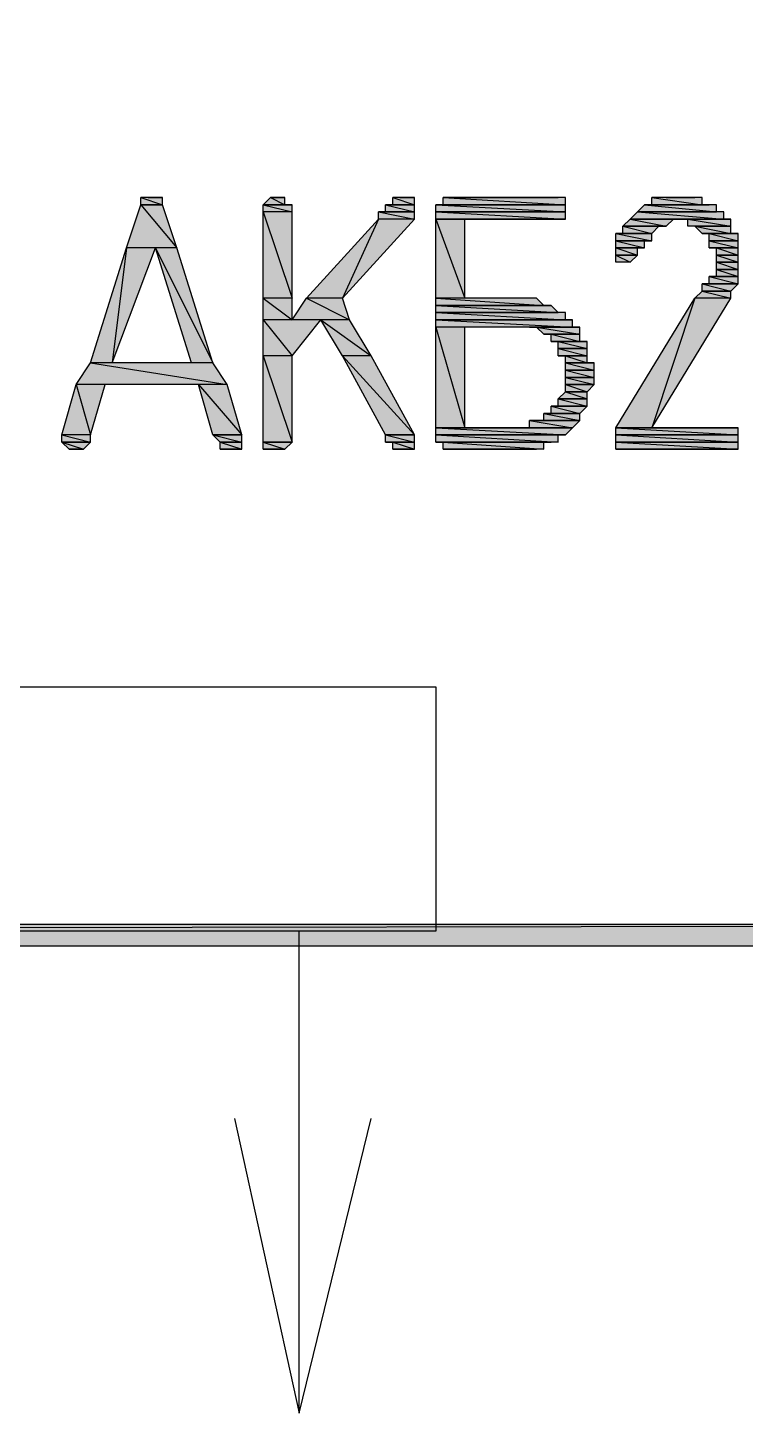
# Model space of a CAD drawing. Header units: millimetres. Extents: x 0 to 420, y 0 to 297.
# Drawn here: x 322.51 to 326.73, y 128.74 to 136.89 of the extents above; entities that cross this region are included whole.
import ezdxf

# ---------------------------------------------------------------- set-up
doc = ezdxf.new("R2010")
doc.units = ezdxf.units.MM
doc.layers.get('0').update_dxf_attribs({"linetype": 'CONTINUOUS'})

msp = doc.modelspace()

# ---------------------------------------------------------------- hatches: boundary and pattern name
at = {"true_color": 0x000007}
h = msp.add_hatch(color=0, dxfattribs=at)
h.paths.add_polyline_path([(261.874, 155.024667), (262.001, 154.897667), (335.110667, 155.024667)], flags=0)
h.paths.add_polyline_path([(262.001, 154.897667), (335.110667, 155.024667), (334.983667, 154.897667)], flags=0)
h.paths.add_polyline_path([(335.110667, 155.024667), (334.983667, 154.897667), (335.110667, 131.487333)], flags=0)
h.paths.add_polyline_path([(334.983667, 154.897667), (335.110667, 131.487333), (334.983667, 131.614333)], flags=0)
h.paths.add_polyline_path([(335.110667, 131.487333), (334.983667, 131.614333), (261.874, 131.487333)], flags=0)
h.paths.add_polyline_path([(334.983667, 131.614333), (261.874, 131.487333), (262.001, 131.614333)], flags=0)
h.paths.add_polyline_path([(261.874, 131.487333), (262.001, 131.614333), (261.874, 155.024667)], flags=0)
h.paths.add_polyline_path([(262.001, 131.614333), (261.874, 155.024667), (262.001, 154.897667)], flags=0)
h = msp.add_hatch(color=0, dxfattribs=at)
h.paths.add_polyline_path([(323.299667, 135.847667), (323.172667, 135.847667), (323.384333, 135.593667)], flags=0)
h.paths.add_polyline_path([(323.172667, 135.847667), (323.384333, 135.593667), (323.088, 135.593667)], flags=0)
h = msp.add_hatch(color=0, dxfattribs=at)
h.paths.add_polyline_path([(323.299667, 135.89), (323.172667, 135.89), (323.299667, 135.847667)], flags=0)
h.paths.add_polyline_path([(323.172667, 135.89), (323.299667, 135.847667), (323.172667, 135.847667)], flags=0)
h.paths.add_polyline_path([(323.299667, 135.847667), (323.172667, 135.847667)], flags=0)
h.paths.add_polyline_path([(323.172667, 135.847667), (323.299667, 135.847667)], flags=0)
h = msp.add_hatch(color=0, dxfattribs=at)
h.paths.add_polyline_path([(323.299667, 135.89), (323.215, 135.89)], flags=0)
h.paths.add_polyline_path([(323.299667, 135.89), (323.215, 135.89), (323.257333, 135.89)], flags=0)
h = msp.add_hatch(color=0, dxfattribs=at)
h.paths.add_polyline_path([(324.019333, 135.89), (323.934667, 135.89), (324.019333, 135.847667)], flags=0)
h.paths.add_polyline_path([(323.934667, 135.89), (324.019333, 135.847667), (323.892333, 135.847667)], flags=0)
h = msp.add_hatch(color=0, dxfattribs=at)
h.paths.add_polyline_path([(324.061667, 135.847667), (323.892333, 135.847667)], flags=0)
h.paths.add_polyline_path([(324.061667, 135.847667), (323.892333, 135.847667), (324.019333, 135.847667)], flags=0)
h = msp.add_hatch(color=0, dxfattribs=at)
h.paths.add_polyline_path([(324.061667, 135.847667), (323.892333, 135.847667), (324.061667, 135.805333)], flags=0)
h.paths.add_polyline_path([(323.892333, 135.847667), (324.061667, 135.805333), (323.892333, 135.805333)], flags=0)
h = msp.add_hatch(color=0, dxfattribs=at)
h.paths.add_polyline_path([(324.019333, 135.89), (323.934667, 135.89)], flags=0)
h.paths.add_polyline_path([(324.019333, 135.89), (323.934667, 135.89), (323.977, 135.89)], flags=0)
h = msp.add_hatch(color=0, dxfattribs=at)
h.paths.add_polyline_path([(324.781333, 135.847667), (324.654333, 135.847667)], flags=0)
h.paths.add_polyline_path([(324.654333, 135.847667), (324.781333, 135.847667), (324.612, 135.847667)], flags=0)
h = msp.add_hatch(color=0, dxfattribs=at)
h.paths.add_polyline_path([(324.781333, 135.847667), (324.612, 135.847667), (324.781333, 135.805333)], flags=0)
h.paths.add_polyline_path([(324.612, 135.847667), (324.781333, 135.805333), (324.612, 135.805333)], flags=0)
h = msp.add_hatch(color=0, dxfattribs=at)
h.paths.add_polyline_path([(324.781333, 135.89), (324.654333, 135.89), (324.781333, 135.847667)], flags=0)
h.paths.add_polyline_path([(324.654333, 135.89), (324.781333, 135.847667), (324.654333, 135.847667)], flags=0)
h = msp.add_hatch(color=0, dxfattribs=at)
h.paths.add_polyline_path([(324.781333, 135.89), (324.696667, 135.89)], flags=0)
h.paths.add_polyline_path([(324.781333, 135.89), (324.696667, 135.89), (324.739, 135.89)], flags=0)
h = msp.add_hatch(color=0, dxfattribs=at)
h.paths.add_polyline_path([(325.670333, 135.89), (324.950667, 135.89), (325.670333, 135.847667)], flags=0)
h.paths.add_polyline_path([(324.950667, 135.89), (325.670333, 135.847667), (324.950667, 135.847667)], flags=0)
h.paths.add_polyline_path([(325.670333, 135.847667), (324.950667, 135.847667), (324.908333, 135.847667)], flags=0)
h = msp.add_hatch(color=0, dxfattribs=at)
h.paths.add_polyline_path([(325.670333, 135.847667), (324.908333, 135.847667), (325.670333, 135.805333)], flags=0)
h.paths.add_polyline_path([(324.908333, 135.847667), (325.670333, 135.805333), (324.908333, 135.805333)], flags=0)
h.paths.add_polyline_path([(325.670333, 135.805333), (324.908333, 135.805333)], flags=0)
h.paths.add_polyline_path([(324.908333, 135.805333), (325.670333, 135.805333)], flags=0)
h = msp.add_hatch(color=0, dxfattribs=at)
h.paths.add_polyline_path([(325.628, 135.89), (324.993, 135.89)], flags=0)
h.paths.add_polyline_path([(324.993, 135.89), (325.628, 135.89), (324.950667, 135.89)], flags=0)
for points in [[(324.950667, 135.847667), (325.670333, 135.847667)], [(326.517, 135.382), (326.686333, 135.382)], [(326.559333, 135.424333), (326.686333, 135.424333)], [(325.543333, 135.085667), (325.755, 135.085667)], [(325.628, 134.958667), (325.797333, 134.958667)], [(325.585667, 134.62), (325.755, 134.62)], [(325.628, 134.662333), (325.797333, 134.662333)], [(325.543333, 134.577667), (325.755, 134.577667)]]:
    msp.add_hatch(color=0, dxfattribs=at).paths.add_polyline_path(points, flags=0)
h = msp.add_hatch(color=0, dxfattribs=at)
h.paths.add_polyline_path([(326.559333, 135.847667), (326.136, 135.847667), (326.559333, 135.805333)], flags=0)
h.paths.add_polyline_path([(326.136, 135.847667), (326.559333, 135.805333), (326.093667, 135.805333)], flags=0)
h.paths.add_polyline_path([(326.559333, 135.805333), (326.093667, 135.805333)], flags=0)
h.paths.add_polyline_path([(326.093667, 135.805333), (326.559333, 135.805333)], flags=0)
h = msp.add_hatch(color=0, dxfattribs=at)
h.paths.add_polyline_path([(326.517, 135.847667), (326.178333, 135.847667)], flags=0)
h.paths.add_polyline_path([(326.178333, 135.847667), (326.517, 135.847667), (326.136, 135.847667)], flags=0)
h = msp.add_hatch(color=0, dxfattribs=at)
h.paths.add_polyline_path([(326.474667, 135.89), (326.178333, 135.89), (326.474667, 135.847667)], flags=0)
h.paths.add_polyline_path([(326.178333, 135.89), (326.474667, 135.847667), (326.178333, 135.847667)], flags=0)
h = msp.add_hatch(color=0, dxfattribs=at)
h.paths.add_polyline_path([(326.432333, 135.89), (326.263, 135.89)], flags=0)
h.paths.add_polyline_path([(326.432333, 135.89), (326.263, 135.89), (326.39, 135.89)], flags=0)
h = msp.add_hatch(color=0, dxfattribs=at)
h.paths.add_polyline_path([(324.061667, 135.805333), (323.892333, 135.805333), (324.061667, 135.297333)], flags=0)
h.paths.add_polyline_path([(323.892333, 135.805333), (324.061667, 135.297333), (323.892333, 135.297333)], flags=0)
h = msp.add_hatch(color=0, dxfattribs=at)
h.paths.add_polyline_path([(324.781333, 135.763), (324.569667, 135.763), (324.358, 135.297333)], flags=0)
h.paths.add_polyline_path([(324.569667, 135.763), (324.358, 135.297333), (324.146333, 135.297333)], flags=0)
h = msp.add_hatch(color=0, dxfattribs=at)
h.paths.add_polyline_path([(324.781333, 135.805333), (324.612, 135.805333)], flags=0)
h.paths.add_polyline_path([(324.612, 135.805333), (324.781333, 135.805333), (324.569667, 135.805333)], flags=0)
h = msp.add_hatch(color=0, dxfattribs=at)
h.paths.add_polyline_path([(324.781333, 135.805333), (324.569667, 135.805333), (324.781333, 135.763)], flags=0)
h.paths.add_polyline_path([(324.569667, 135.805333), (324.781333, 135.763), (324.569667, 135.763)], flags=0)
h = msp.add_hatch(color=0, dxfattribs=at)
h.paths.add_polyline_path([(325.670333, 135.805333), (324.908333, 135.805333), (325.670333, 135.763)], flags=0)
h.paths.add_polyline_path([(324.908333, 135.805333), (325.670333, 135.763), (324.908333, 135.763)], flags=0)
h = msp.add_hatch(color=0, dxfattribs=at)
h.paths.add_polyline_path([(325.628, 135.763), (324.908333, 135.763)], flags=0)
h.paths.add_polyline_path([(325.628, 135.763), (324.908333, 135.763), (325.670333, 135.763)], flags=0)
h = msp.add_hatch(color=0, dxfattribs=at)
h.paths.add_polyline_path([(325.077667, 135.763), (324.908333, 135.763), (325.077667, 135.297333)], flags=0)
h.paths.add_polyline_path([(324.908333, 135.763), (325.077667, 135.297333), (324.908333, 135.297333)], flags=0)
h = msp.add_hatch(color=0, dxfattribs=at)
h.paths.add_polyline_path([(326.305333, 135.763), (326.051333, 135.763), (326.263, 135.720667)], flags=0)
h.paths.add_polyline_path([(326.051333, 135.763), (326.263, 135.720667), (326.009, 135.720667)], flags=0)
h = msp.add_hatch(color=0, dxfattribs=at)
h.paths.add_polyline_path([(326.601667, 135.805333), (326.093667, 135.805333), (326.601667, 135.763)], flags=0)
h.paths.add_polyline_path([(326.093667, 135.805333), (326.601667, 135.763), (326.051333, 135.763)], flags=0)
h = msp.add_hatch(color=0, dxfattribs=at)
h.paths.add_polyline_path([(326.644, 135.763), (326.051333, 135.763)], flags=0)
h.paths.add_polyline_path([(326.644, 135.763), (326.051333, 135.763), (326.601667, 135.763)], flags=0)
h = msp.add_hatch(color=0, dxfattribs=at)
h.paths.add_polyline_path([(326.644, 135.763), (326.39, 135.763), (326.644, 135.720667)], flags=0)
h.paths.add_polyline_path([(326.39, 135.763), (326.644, 135.720667), (326.39, 135.720667)], flags=0)
h = msp.add_hatch(color=0, dxfattribs=at)
h.paths.add_polyline_path([(326.178333, 135.678333), (326.009, 135.678333)], flags=0)
h.paths.add_polyline_path([(326.009, 135.678333), (326.178333, 135.678333), (325.966667, 135.678333)], flags=0)
h = msp.add_hatch(color=0, dxfattribs=at)
h.paths.add_polyline_path([(326.178333, 135.678333), (325.966667, 135.678333), (326.178333, 135.636)], flags=0)
h.paths.add_polyline_path([(325.966667, 135.678333), (326.178333, 135.636), (325.966667, 135.636)], flags=0)
h = msp.add_hatch(color=0, dxfattribs=at)
h.paths.add_polyline_path([(326.220667, 135.720667), (326.009, 135.720667)], flags=0)
h.paths.add_polyline_path([(326.220667, 135.720667), (326.009, 135.720667), (326.263, 135.720667)], flags=0)
h = msp.add_hatch(color=0, dxfattribs=at)
h.paths.add_polyline_path([(326.220667, 135.720667), (326.009, 135.720667), (326.178333, 135.678333)], flags=0)
h.paths.add_polyline_path([(326.009, 135.720667), (326.178333, 135.678333), (326.009, 135.678333)], flags=0)
h = msp.add_hatch(color=0, dxfattribs=at)
h.paths.add_polyline_path([(326.432333, 135.720667), (326.644, 135.720667)], flags=0)
h.paths.add_polyline_path([(326.644, 135.720667), (326.432333, 135.720667)], flags=0)
h = msp.add_hatch(color=0, dxfattribs=at)
h.paths.add_polyline_path([(326.644, 135.720667), (326.432333, 135.720667), (326.644, 135.678333)], flags=0)
h.paths.add_polyline_path([(326.432333, 135.720667), (326.644, 135.678333), (326.474667, 135.678333)], flags=0)
h = msp.add_hatch(color=0, dxfattribs=at)
h.paths.add_polyline_path([(326.644, 135.678333), (326.474667, 135.678333), (326.686333, 135.678333)], flags=0)
h.paths.add_polyline_path([(326.474667, 135.678333), (326.686333, 135.678333), (326.517, 135.678333)], flags=0)
h = msp.add_hatch(color=0, dxfattribs=at)
h.paths.add_polyline_path([(326.686333, 135.678333), (326.517, 135.678333), (326.686333, 135.636)], flags=0)
h.paths.add_polyline_path([(326.517, 135.678333), (326.686333, 135.636), (326.517, 135.636)], flags=0)
h = msp.add_hatch(color=0, dxfattribs=at)
h.paths.add_polyline_path([(326.136, 135.636), (325.966667, 135.636)], flags=0)
h.paths.add_polyline_path([(326.136, 135.636), (325.966667, 135.636), (326.178333, 135.636)], flags=0)
h = msp.add_hatch(color=0, dxfattribs=at)
h.paths.add_polyline_path([(326.136, 135.636), (325.966667, 135.636), (326.136, 135.593667)], flags=0)
h.paths.add_polyline_path([(325.966667, 135.636), (326.136, 135.593667), (325.966667, 135.593667)], flags=0)
h = msp.add_hatch(color=0, dxfattribs=at)
h.paths.add_polyline_path([(326.517, 135.636), (326.686333, 135.636)], flags=0)
h.paths.add_polyline_path([(326.686333, 135.636), (326.517, 135.636)], flags=0)
h = msp.add_hatch(color=0, dxfattribs=at)
h.paths.add_polyline_path([(326.686333, 135.636), (326.517, 135.636), (326.686333, 135.593667)], flags=0)
h.paths.add_polyline_path([(326.517, 135.636), (326.686333, 135.593667), (326.517, 135.593667)], flags=0)
h = msp.add_hatch(color=0, dxfattribs=at)
h.paths.add_polyline_path([(323.257333, 135.593667), (323.088, 135.593667), (323.003333, 134.916333)], flags=0)
h.paths.add_polyline_path([(323.088, 135.593667), (323.003333, 134.916333), (322.876333, 134.916333)], flags=0)
h = msp.add_hatch(color=0, dxfattribs=at)
h.paths.add_polyline_path([(323.384333, 135.593667), (323.257333, 135.593667), (323.596, 134.916333)], flags=0)
h.paths.add_polyline_path([(323.257333, 135.593667), (323.596, 134.916333), (323.469, 134.916333)], flags=0)
h = msp.add_hatch(color=0, dxfattribs=at)
h.paths.add_polyline_path([(326.093667, 135.593667), (325.966667, 135.593667)], flags=0)
h.paths.add_polyline_path([(326.093667, 135.593667), (325.966667, 135.593667), (326.136, 135.593667)], flags=0)
h = msp.add_hatch(color=0, dxfattribs=at)
h.paths.add_polyline_path([(326.093667, 135.593667), (325.966667, 135.593667), (326.093667, 135.551333)], flags=0)
h.paths.add_polyline_path([(325.966667, 135.593667), (326.093667, 135.551333), (325.966667, 135.551333)], flags=0)
h = msp.add_hatch(color=0, dxfattribs=at)
h.paths.add_polyline_path([(325.966667, 135.551333), (326.093667, 135.551333)], flags=0)
h.paths.add_polyline_path([(326.093667, 135.551333), (325.966667, 135.551333)], flags=0)
h = msp.add_hatch(color=0, dxfattribs=at)
h.paths.add_polyline_path([(326.093667, 135.551333), (325.966667, 135.551333), (326.051333, 135.509)], flags=0)
h.paths.add_polyline_path([(325.966667, 135.551333), (326.051333, 135.509), (325.966667, 135.509)], flags=0)
h = msp.add_hatch(color=0, dxfattribs=at)
h.paths.add_polyline_path([(326.686333, 135.593667), (326.517, 135.593667)], flags=0)
h.paths.add_polyline_path([(326.517, 135.593667), (326.686333, 135.593667), (326.559333, 135.593667)], flags=0)
h = msp.add_hatch(color=0, dxfattribs=at)
h.paths.add_polyline_path([(326.686333, 135.593667), (326.559333, 135.593667), (326.686333, 135.551333)], flags=0)
h.paths.add_polyline_path([(326.559333, 135.593667), (326.686333, 135.551333), (326.559333, 135.551333)], flags=0)
h = msp.add_hatch(color=0, dxfattribs=at)
h.paths.add_polyline_path([(326.559333, 135.551333), (326.686333, 135.551333)], flags=0)
h.paths.add_polyline_path([(326.686333, 135.551333), (326.559333, 135.551333)], flags=0)
h = msp.add_hatch(color=0, dxfattribs=at)
h.paths.add_polyline_path([(326.686333, 135.551333), (326.559333, 135.551333), (326.686333, 135.509)], flags=0)
h.paths.add_polyline_path([(326.559333, 135.551333), (326.686333, 135.509), (326.559333, 135.509)], flags=0)
h = msp.add_hatch(color=0, dxfattribs=at)
h.paths.add_polyline_path([(326.686333, 135.466667), (326.559333, 135.466667), (326.686333, 135.424333)], flags=0)
h.paths.add_polyline_path([(326.559333, 135.466667), (326.686333, 135.424333), (326.559333, 135.424333)], flags=0)
h.paths.add_polyline_path([(326.686333, 135.424333), (326.559333, 135.424333), (326.517, 135.424333)], flags=0)
h = msp.add_hatch(color=0, dxfattribs=at)
h.paths.add_polyline_path([(326.559333, 135.509), (326.686333, 135.509)], flags=0)
h.paths.add_polyline_path([(326.686333, 135.509), (326.559333, 135.509)], flags=0)
h = msp.add_hatch(color=0, dxfattribs=at)
h.paths.add_polyline_path([(326.686333, 135.509), (326.559333, 135.509), (326.686333, 135.466667)], flags=0)
h.paths.add_polyline_path([(326.559333, 135.509), (326.686333, 135.466667), (326.559333, 135.466667)], flags=0)
h.paths.add_polyline_path([(326.686333, 135.466667), (326.559333, 135.466667)], flags=0)
h.paths.add_polyline_path([(326.559333, 135.466667), (326.686333, 135.466667)], flags=0)
h = msp.add_hatch(color=0, dxfattribs=at)
h.paths.add_polyline_path([(326.686333, 135.424333), (326.517, 135.424333), (326.686333, 135.382)], flags=0)
h.paths.add_polyline_path([(326.517, 135.424333), (326.686333, 135.382), (326.517, 135.382)], flags=0)
h.paths.add_polyline_path([(326.686333, 135.382), (326.517, 135.382), (326.474667, 135.382)], flags=0)
h = msp.add_hatch(color=0, dxfattribs=at)
h.paths.add_polyline_path([(326.686333, 135.382), (326.474667, 135.382), (326.644, 135.339667)], flags=0)
h.paths.add_polyline_path([(326.474667, 135.382), (326.644, 135.339667), (326.474667, 135.339667)], flags=0)
h.paths.add_polyline_path([(326.644, 135.339667), (326.474667, 135.339667)], flags=0)
h.paths.add_polyline_path([(326.474667, 135.339667), (326.644, 135.339667)], flags=0)
h = msp.add_hatch(color=0, dxfattribs=at)
h.paths.add_polyline_path([(324.061667, 135.297333), (323.892333, 135.297333), (324.061667, 135.170333)], flags=0)
h.paths.add_polyline_path([(323.892333, 135.297333), (324.061667, 135.170333), (323.892333, 135.170333)], flags=0)
h = msp.add_hatch(color=0, dxfattribs=at)
h.paths.add_polyline_path([(324.358, 135.297333), (324.146333, 135.297333), (324.400333, 135.170333)], flags=0)
h.paths.add_polyline_path([(324.146333, 135.297333), (324.400333, 135.170333), (324.061667, 135.170333)], flags=0)
h = msp.add_hatch(color=0, dxfattribs=at)
h.paths.add_polyline_path([(325.501, 135.297333), (324.908333, 135.297333), (325.543333, 135.255)], flags=0)
h.paths.add_polyline_path([(324.908333, 135.297333), (325.543333, 135.255), (324.908333, 135.255)], flags=0)
h = msp.add_hatch(color=0, dxfattribs=at)
h.paths.add_polyline_path([(326.644, 135.297333), (326.432333, 135.297333), (326.178333, 134.535333)], flags=0)
h.paths.add_polyline_path([(326.432333, 135.297333), (326.178333, 134.535333), (325.966667, 134.535333)], flags=0)
h = msp.add_hatch(color=0, dxfattribs=at)
h.paths.add_polyline_path([(326.644, 135.339667), (326.474667, 135.339667), (326.644, 135.297333)], flags=0)
h.paths.add_polyline_path([(326.474667, 135.339667), (326.644, 135.297333), (326.432333, 135.297333)], flags=0)
h = msp.add_hatch(color=0, dxfattribs=at)
h.paths.add_polyline_path([(325.585667, 135.255), (324.908333, 135.255)], flags=0)
h.paths.add_polyline_path([(325.585667, 135.255), (324.908333, 135.255), (325.543333, 135.255)], flags=0)
h = msp.add_hatch(color=0, dxfattribs=at)
h.paths.add_polyline_path([(325.585667, 135.255), (324.908333, 135.255), (325.628, 135.212667)], flags=0)
h.paths.add_polyline_path([(324.908333, 135.255), (325.628, 135.212667), (324.908333, 135.212667)], flags=0)
h.paths.add_polyline_path([(325.628, 135.212667), (324.908333, 135.212667)], flags=0)
h.paths.add_polyline_path([(324.908333, 135.212667), (325.628, 135.212667)], flags=0)
h = msp.add_hatch(color=0, dxfattribs=at)
h.paths.add_polyline_path([(325.670333, 135.212667), (324.908333, 135.212667), (325.670333, 135.170333)], flags=0)
h.paths.add_polyline_path([(324.908333, 135.212667), (325.670333, 135.170333), (324.908333, 135.170333)], flags=0)
h = msp.add_hatch(color=0, dxfattribs=at)
h.paths.add_polyline_path([(324.231, 135.170333), (323.892333, 135.170333), (324.061667, 134.958667)], flags=0)
h.paths.add_polyline_path([(323.892333, 135.170333), (324.061667, 134.958667), (323.892333, 134.958667)], flags=0)
h = msp.add_hatch(color=0, dxfattribs=at)
h.paths.add_polyline_path([(324.400333, 135.170333), (324.231, 135.170333), (324.527333, 134.958667)], flags=0)
h.paths.add_polyline_path([(324.231, 135.170333), (324.527333, 134.958667), (324.358, 134.958667)], flags=0)
h = msp.add_hatch(color=0, dxfattribs=at)
h.paths.add_polyline_path([(325.712667, 135.170333), (324.908333, 135.170333)], flags=0)
h.paths.add_polyline_path([(325.712667, 135.170333), (324.908333, 135.170333), (325.670333, 135.170333)], flags=0)
h = msp.add_hatch(color=0, dxfattribs=at)
h.paths.add_polyline_path([(325.712667, 135.170333), (324.908333, 135.170333), (325.712667, 135.128)], flags=0)
h.paths.add_polyline_path([(324.908333, 135.170333), (325.712667, 135.128), (324.908333, 135.128)], flags=0)
h = msp.add_hatch(color=0, dxfattribs=at)
h.paths.add_polyline_path([(325.077667, 135.128), (324.908333, 135.128), (325.077667, 134.535333)], flags=0)
h.paths.add_polyline_path([(324.908333, 135.128), (325.077667, 134.535333), (324.908333, 134.535333)], flags=0)
h = msp.add_hatch(color=0, dxfattribs=at)
h.paths.add_polyline_path([(325.712667, 135.128), (325.458667, 135.128), (325.755, 135.128)], flags=0)
h.paths.add_polyline_path([(325.458667, 135.128), (325.755, 135.128), (325.501, 135.128)], flags=0)
h = msp.add_hatch(color=0, dxfattribs=at)
h.paths.add_polyline_path([(325.755, 135.128), (325.501, 135.128), (325.755, 135.085667)], flags=0)
h.paths.add_polyline_path([(325.501, 135.128), (325.755, 135.085667), (325.543333, 135.085667)], flags=0)
h.paths.add_polyline_path([(325.755, 135.085667), (325.543333, 135.085667), (325.585667, 135.085667)], flags=0)
h = msp.add_hatch(color=0, dxfattribs=at)
h.paths.add_polyline_path([(325.755, 135.085667), (325.585667, 135.085667), (325.755, 135.043333)], flags=0)
h.paths.add_polyline_path([(325.585667, 135.085667), (325.755, 135.043333), (325.585667, 135.043333)], flags=0)
h = msp.add_hatch(color=0, dxfattribs=at)
h.paths.add_polyline_path([(325.755, 135.043333), (325.585667, 135.043333), (325.797333, 135.043333)], flags=0)
h.paths.add_polyline_path([(325.585667, 135.043333), (325.797333, 135.043333), (325.628, 135.043333)], flags=0)
h = msp.add_hatch(color=0, dxfattribs=at)
h.paths.add_polyline_path([(325.797333, 135.043333), (325.628, 135.043333), (325.797333, 135.001)], flags=0)
h.paths.add_polyline_path([(325.628, 135.043333), (325.797333, 135.001), (325.628, 135.001)], flags=0)
h.paths.add_polyline_path([(325.797333, 135.001), (325.628, 135.001)], flags=0)
h.paths.add_polyline_path([(325.628, 135.001), (325.797333, 135.001)], flags=0)
h = msp.add_hatch(color=0, dxfattribs=at)
h.paths.add_polyline_path([(324.061667, 134.958667), (323.892333, 134.958667), (324.061667, 134.450667)], flags=0)
h.paths.add_polyline_path([(323.892333, 134.958667), (324.061667, 134.450667), (323.892333, 134.450667)], flags=0)
h = msp.add_hatch(color=0, dxfattribs=at)
h.paths.add_polyline_path([(324.527333, 134.958667), (324.358, 134.958667), (324.781333, 134.493)], flags=0)
h.paths.add_polyline_path([(324.358, 134.958667), (324.781333, 134.493), (324.612, 134.493)], flags=0)
h.paths.add_polyline_path([(324.781333, 134.493), (324.612, 134.493)], flags=0)
h.paths.add_polyline_path([(324.612, 134.493), (324.781333, 134.493)], flags=0)
h = msp.add_hatch(color=0, dxfattribs=at)
h.paths.add_polyline_path([(325.797333, 135.001), (325.628, 135.001), (325.797333, 134.958667)], flags=0)
h.paths.add_polyline_path([(325.628, 135.001), (325.797333, 134.958667), (325.628, 134.958667)], flags=0)
h.paths.add_polyline_path([(325.797333, 134.958667), (325.628, 134.958667), (325.670333, 134.958667)], flags=0)
h = msp.add_hatch(color=0, dxfattribs=at)
h.paths.add_polyline_path([(325.797333, 134.958667), (325.670333, 134.958667), (325.797333, 134.916333)], flags=0)
h.paths.add_polyline_path([(325.670333, 134.958667), (325.797333, 134.916333), (325.670333, 134.916333)], flags=0)
h = msp.add_hatch(color=0, dxfattribs=at)
h.paths.add_polyline_path([(323.596, 134.916333), (322.876333, 134.916333), (323.680667, 134.789333)], flags=0)
h.paths.add_polyline_path([(322.876333, 134.916333), (323.680667, 134.789333), (322.791667, 134.789333)], flags=0)
h = msp.add_hatch(color=0, dxfattribs=at)
h.paths.add_polyline_path([(325.839667, 134.916333), (325.670333, 134.916333)], flags=0)
h.paths.add_polyline_path([(325.839667, 134.916333), (325.670333, 134.916333), (325.797333, 134.916333)], flags=0)
h = msp.add_hatch(color=0, dxfattribs=at)
h.paths.add_polyline_path([(325.839667, 134.916333), (325.670333, 134.916333), (325.839667, 134.874)], flags=0)
h.paths.add_polyline_path([(325.670333, 134.916333), (325.839667, 134.874), (325.670333, 134.874)], flags=0)
h.paths.add_polyline_path([(325.839667, 134.874), (325.670333, 134.874)], flags=0)
h.paths.add_polyline_path([(325.670333, 134.874), (325.839667, 134.874)], flags=0)
h = msp.add_hatch(color=0, dxfattribs=at)
h.paths.add_polyline_path([(325.839667, 134.874), (325.670333, 134.874), (325.839667, 134.831667)], flags=0)
h.paths.add_polyline_path([(325.670333, 134.874), (325.839667, 134.831667), (325.670333, 134.831667)], flags=0)
h.paths.add_polyline_path([(325.839667, 134.831667), (325.670333, 134.831667)], flags=0)
h.paths.add_polyline_path([(325.670333, 134.831667), (325.839667, 134.831667)], flags=0)
h = msp.add_hatch(color=0, dxfattribs=at)
h.paths.add_polyline_path([(322.961, 134.789333), (322.791667, 134.789333), (322.876333, 134.493)], flags=0)
h.paths.add_polyline_path([(322.791667, 134.789333), (322.876333, 134.493), (322.707, 134.493)], flags=0)
h = msp.add_hatch(color=0, dxfattribs=at)
h.paths.add_polyline_path([(323.680667, 134.789333), (323.511333, 134.789333), (323.765333, 134.493)], flags=0)
h.paths.add_polyline_path([(323.511333, 134.789333), (323.765333, 134.493), (323.596, 134.493)], flags=0)
h = msp.add_hatch(color=0, dxfattribs=at)
h.paths.add_polyline_path([(325.839667, 134.831667), (325.670333, 134.831667), (325.839667, 134.789333)], flags=0)
h.paths.add_polyline_path([(325.670333, 134.831667), (325.839667, 134.789333), (325.670333, 134.789333)], flags=0)
h.paths.add_polyline_path([(325.839667, 134.789333), (325.670333, 134.789333)], flags=0)
h.paths.add_polyline_path([(325.670333, 134.789333), (325.839667, 134.789333)], flags=0)
h = msp.add_hatch(color=0, dxfattribs=at)
h.paths.add_polyline_path([(325.839667, 134.789333), (325.670333, 134.789333), (325.797333, 134.747)], flags=0)
h.paths.add_polyline_path([(325.670333, 134.789333), (325.797333, 134.747), (325.670333, 134.747)], flags=0)
h.paths.add_polyline_path([(325.797333, 134.747), (325.670333, 134.747)], flags=0)
h.paths.add_polyline_path([(325.670333, 134.747), (325.797333, 134.747)], flags=0)
h = msp.add_hatch(color=0, dxfattribs=at)
h.paths.add_polyline_path([(325.797333, 134.704667), (325.628, 134.704667), (325.797333, 134.662333)], flags=0)
h.paths.add_polyline_path([(325.628, 134.704667), (325.797333, 134.662333), (325.628, 134.662333)], flags=0)
h.paths.add_polyline_path([(325.797333, 134.662333), (325.628, 134.662333), (325.585667, 134.662333)], flags=0)
h = msp.add_hatch(color=0, dxfattribs=at)
h.paths.add_polyline_path([(325.797333, 134.747), (325.670333, 134.747), (325.797333, 134.704667)], flags=0)
h.paths.add_polyline_path([(325.670333, 134.747), (325.797333, 134.704667), (325.628, 134.704667)], flags=0)
h.paths.add_polyline_path([(325.797333, 134.704667), (325.628, 134.704667)], flags=0)
h.paths.add_polyline_path([(325.628, 134.704667), (325.797333, 134.704667)], flags=0)
h = msp.add_hatch(color=0, dxfattribs=at)
h.paths.add_polyline_path([(325.755, 134.62), (325.543333, 134.62), (325.755, 134.577667)], flags=0)
h.paths.add_polyline_path([(325.543333, 134.62), (325.755, 134.577667), (325.543333, 134.577667)], flags=0)
h.paths.add_polyline_path([(325.755, 134.577667), (325.543333, 134.577667), (325.501, 134.577667)], flags=0)
h = msp.add_hatch(color=0, dxfattribs=at)
h.paths.add_polyline_path([(325.797333, 134.662333), (325.585667, 134.662333), (325.755, 134.62)], flags=0)
h.paths.add_polyline_path([(325.585667, 134.662333), (325.755, 134.62), (325.585667, 134.62)], flags=0)
h.paths.add_polyline_path([(325.755, 134.62), (325.585667, 134.62), (325.543333, 134.62)], flags=0)
h = msp.add_hatch(color=0, dxfattribs=at)
h.paths.add_polyline_path([(324.908333, 134.535333), (325.712667, 134.535333)], flags=0)
h.paths.add_polyline_path([(325.712667, 134.535333), (324.908333, 134.535333)], flags=0)
h = msp.add_hatch(color=0, dxfattribs=at)
h.paths.add_polyline_path([(325.712667, 134.535333), (324.908333, 134.535333), (325.670333, 134.493)], flags=0)
h.paths.add_polyline_path([(324.908333, 134.535333), (325.670333, 134.493), (324.908333, 134.493)], flags=0)
h = msp.add_hatch(color=0, dxfattribs=at)
h.paths.add_polyline_path([(325.755, 134.577667), (325.458667, 134.577667), (325.712667, 134.535333)], flags=0)
h.paths.add_polyline_path([(325.458667, 134.577667), (325.712667, 134.535333), (325.458667, 134.535333)], flags=0)
h = msp.add_hatch(color=0, dxfattribs=at)
h.paths.add_polyline_path([(325.966667, 134.535333), (326.686333, 134.535333)], flags=0)
h.paths.add_polyline_path([(326.686333, 134.535333), (325.966667, 134.535333)], flags=0)
h = msp.add_hatch(color=0, dxfattribs=at)
h.paths.add_polyline_path([(326.686333, 134.535333), (325.966667, 134.535333), (326.686333, 134.493)], flags=0)
h.paths.add_polyline_path([(325.966667, 134.535333), (326.686333, 134.493), (325.966667, 134.493)], flags=0)
h.paths.add_polyline_path([(326.686333, 134.493), (325.966667, 134.493)], flags=0)
h.paths.add_polyline_path([(325.966667, 134.493), (326.686333, 134.493)], flags=0)
h = msp.add_hatch(color=0, dxfattribs=at)
h.paths.add_polyline_path([(322.876333, 134.493), (322.707, 134.493), (322.876333, 134.450667)], flags=0)
h.paths.add_polyline_path([(322.707, 134.493), (322.876333, 134.450667), (322.707, 134.450667)], flags=0)
h = msp.add_hatch(color=0, dxfattribs=at)
h.paths.add_polyline_path([(323.596, 134.493), (323.765333, 134.493)], flags=0)
h.paths.add_polyline_path([(323.765333, 134.493), (323.596, 134.493)], flags=0)
h = msp.add_hatch(color=0, dxfattribs=at)
h.paths.add_polyline_path([(323.765333, 134.493), (323.596, 134.493), (323.765333, 134.450667)], flags=0)
h.paths.add_polyline_path([(323.596, 134.493), (323.765333, 134.450667), (323.638333, 134.450667)], flags=0)
h = msp.add_hatch(color=0, dxfattribs=at)
h.paths.add_polyline_path([(324.781333, 134.493), (324.612, 134.493), (324.781333, 134.450667)], flags=0)
h.paths.add_polyline_path([(324.612, 134.493), (324.781333, 134.450667), (324.612, 134.450667)], flags=0)
h = msp.add_hatch(color=0, dxfattribs=at)
h.paths.add_polyline_path([(325.628, 134.493), (324.908333, 134.493)], flags=0)
h.paths.add_polyline_path([(325.628, 134.493), (324.908333, 134.493), (325.670333, 134.493)], flags=0)
h = msp.add_hatch(color=0, dxfattribs=at)
h.paths.add_polyline_path([(325.628, 134.493), (324.908333, 134.493), (325.628, 134.450667)], flags=0)
h.paths.add_polyline_path([(324.908333, 134.493), (325.628, 134.450667), (324.908333, 134.450667)], flags=0)
h = msp.add_hatch(color=0, dxfattribs=at)
h.paths.add_polyline_path([(326.686333, 134.493), (325.966667, 134.493), (326.686333, 134.450667)], flags=0)
h.paths.add_polyline_path([(325.966667, 134.493), (326.686333, 134.450667), (325.966667, 134.450667)], flags=0)
h.paths.add_polyline_path([(326.686333, 134.450667), (325.966667, 134.450667)], flags=0)
h.paths.add_polyline_path([(325.966667, 134.450667), (326.686333, 134.450667)], flags=0)
h = msp.add_hatch(color=0, dxfattribs=at)
h.paths.add_polyline_path([(322.707, 134.450667), (322.876333, 134.450667)], flags=0)
h.paths.add_polyline_path([(322.876333, 134.450667), (322.707, 134.450667)], flags=0)
h = msp.add_hatch(color=0, dxfattribs=at)
h.paths.add_polyline_path([(322.876333, 134.450667), (322.707, 134.450667), (322.834, 134.408333)], flags=0)
h.paths.add_polyline_path([(322.707, 134.450667), (322.834, 134.408333), (322.749333, 134.408333)], flags=0)
h = msp.add_hatch(color=0, dxfattribs=at)
h.paths.add_polyline_path([(322.749333, 134.408333), (322.834, 134.408333)], flags=0)
h.paths.add_polyline_path([(322.834, 134.408333), (322.749333, 134.408333)], flags=0)
h = msp.add_hatch(color=0, dxfattribs=at)
h.paths.add_polyline_path([(323.638333, 134.450667), (323.765333, 134.450667)], flags=0)
h.paths.add_polyline_path([(323.765333, 134.450667), (323.638333, 134.450667)], flags=0)
h = msp.add_hatch(color=0, dxfattribs=at)
h.paths.add_polyline_path([(323.765333, 134.450667), (323.638333, 134.450667), (323.765333, 134.408333)], flags=0)
h.paths.add_polyline_path([(323.638333, 134.450667), (323.765333, 134.408333), (323.638333, 134.408333)], flags=0)
h = msp.add_hatch(color=0, dxfattribs=at)
h.paths.add_polyline_path([(323.723, 134.408333), (323.638333, 134.408333)], flags=0)
h.paths.add_polyline_path([(323.723, 134.408333), (323.638333, 134.408333), (323.765333, 134.408333)], flags=0)
h = msp.add_hatch(color=0, dxfattribs=at)
h.paths.add_polyline_path([(323.892333, 134.450667), (324.061667, 134.450667)], flags=0)
h.paths.add_polyline_path([(324.061667, 134.450667), (323.892333, 134.450667)], flags=0)
h = msp.add_hatch(color=0, dxfattribs=at)
h.paths.add_polyline_path([(324.061667, 134.450667), (323.892333, 134.450667), (324.019333, 134.408333)], flags=0)
h.paths.add_polyline_path([(323.892333, 134.450667), (324.019333, 134.408333), (323.892333, 134.408333)], flags=0)
h = msp.add_hatch(color=0, dxfattribs=at)
h.paths.add_polyline_path([(324.019333, 134.408333), (323.892333, 134.408333)], flags=0)
h.paths.add_polyline_path([(323.892333, 134.408333), (324.019333, 134.408333), (323.934667, 134.408333)], flags=0)
h = msp.add_hatch(color=0, dxfattribs=at)
h.paths.add_polyline_path([(324.781333, 134.450667), (324.612, 134.450667)], flags=0)
h.paths.add_polyline_path([(324.612, 134.450667), (324.781333, 134.450667), (324.654333, 134.450667)], flags=0)
h = msp.add_hatch(color=0, dxfattribs=at)
h.paths.add_polyline_path([(324.781333, 134.450667), (324.654333, 134.450667), (324.781333, 134.408333)], flags=0)
h.paths.add_polyline_path([(324.654333, 134.450667), (324.781333, 134.408333), (324.654333, 134.408333)], flags=0)
h = msp.add_hatch(color=0, dxfattribs=at)
h.paths.add_polyline_path([(324.781333, 134.408333), (324.654333, 134.408333), (324.739, 134.408333)], flags=0)
h.paths.add_polyline_path([(324.654333, 134.408333), (324.739, 134.408333), (324.696667, 134.408333)], flags=0)
h = msp.add_hatch(color=0, dxfattribs=at)
h.paths.add_polyline_path([(325.585667, 134.450667), (324.908333, 134.450667)], flags=0)
h.paths.add_polyline_path([(324.908333, 134.450667), (325.585667, 134.450667), (324.950667, 134.450667)], flags=0)
h = msp.add_hatch(color=0, dxfattribs=at)
h.paths.add_polyline_path([(325.543333, 134.450667), (324.950667, 134.450667), (325.543333, 134.408333)], flags=0)
h.paths.add_polyline_path([(324.950667, 134.450667), (325.543333, 134.408333), (324.950667, 134.408333)], flags=0)
h = msp.add_hatch(color=0, dxfattribs=at)
h.paths.add_polyline_path([(324.950667, 134.408333), (325.501, 134.408333)], flags=0)
h.paths.add_polyline_path([(325.501, 134.408333), (324.950667, 134.408333)], flags=0)
h = msp.add_hatch(color=0, dxfattribs=at)
h.paths.add_polyline_path([(326.686333, 134.450667), (325.966667, 134.450667), (326.686333, 134.408333)], flags=0)
h.paths.add_polyline_path([(325.966667, 134.450667), (326.686333, 134.408333), (325.966667, 134.408333)], flags=0)
h.paths.add_polyline_path([(326.686333, 134.408333), (325.966667, 134.408333)], flags=0)
h.paths.add_polyline_path([(325.966667, 134.408333), (326.686333, 134.408333)], flags=0)

# ---------------------------------------------------------------- linework, layer by layer
at = {"color": 0, "true_color": 0x000007}
for points in [[(323.172667, 135.847667), (323.384333, 135.593667), (323.088, 135.593667)], [(323.299667, 135.89), (323.172667, 135.89), (323.299667, 135.847667)], [(323.172667, 135.89), (323.299667, 135.847667), (323.172667, 135.847667)], [(323.299667, 135.847667), (323.172667, 135.847667)], [(323.172667, 135.847667), (323.299667, 135.847667)], [(323.299667, 135.847667), (323.172667, 135.847667), (323.384333, 135.593667)], [(323.299667, 135.89), (323.215, 135.89)], [(323.299667, 135.89), (323.215, 135.89), (323.257333, 135.89)], [(323.934667, 135.89), (324.019333, 135.847667), (323.892333, 135.847667)], [(324.061667, 135.847667), (323.892333, 135.847667)], [(324.061667, 135.847667), (323.892333, 135.847667), (324.019333, 135.847667)], [(324.061667, 135.847667), (323.892333, 135.847667), (324.061667, 135.805333)], [(323.892333, 135.847667), (324.061667, 135.805333), (323.892333, 135.805333)], [(324.019333, 135.89), (323.934667, 135.89)], [(324.019333, 135.89), (323.934667, 135.89), (323.977, 135.89)], [(324.019333, 135.89), (323.934667, 135.89), (324.019333, 135.847667)], [(324.654333, 135.847667), (324.781333, 135.847667), (324.612, 135.847667)], [(324.781333, 135.847667), (324.612, 135.847667), (324.781333, 135.805333)], [(324.612, 135.847667), (324.781333, 135.805333), (324.612, 135.805333)], [(324.781333, 135.89), (324.654333, 135.89), (324.781333, 135.847667)], [(324.654333, 135.89), (324.781333, 135.847667), (324.654333, 135.847667)], [(324.781333, 135.847667), (324.654333, 135.847667)], [(324.781333, 135.89), (324.696667, 135.89)], [(324.781333, 135.89), (324.696667, 135.89), (324.739, 135.89)], [(325.670333, 135.847667), (324.950667, 135.847667), (324.908333, 135.847667)], [(325.670333, 135.847667), (324.908333, 135.847667), (325.670333, 135.805333)], [(324.908333, 135.847667), (325.670333, 135.805333), (324.908333, 135.805333)], [(324.993, 135.89), (325.628, 135.89), (324.950667, 135.89)], [(325.670333, 135.89), (324.950667, 135.89), (325.670333, 135.847667)], [(324.950667, 135.89), (325.670333, 135.847667), (324.950667, 135.847667)], [(324.950667, 135.847667), (325.670333, 135.847667)], [(325.628, 135.89), (324.993, 135.89)], [(326.136, 135.847667), (326.559333, 135.805333), (326.093667, 135.805333)], [(326.178333, 135.847667), (326.517, 135.847667), (326.136, 135.847667)], [(326.559333, 135.847667), (326.136, 135.847667), (326.559333, 135.805333)], [(326.474667, 135.89), (326.178333, 135.89), (326.474667, 135.847667)], [(326.178333, 135.89), (326.474667, 135.847667), (326.178333, 135.847667)], [(326.517, 135.847667), (326.178333, 135.847667)], [(326.432333, 135.89), (326.263, 135.89)], [(326.432333, 135.89), (326.263, 135.89), (326.39, 135.89)], [(324.061667, 135.805333), (323.892333, 135.805333), (324.061667, 135.297333)], [(323.892333, 135.805333), (324.061667, 135.297333), (323.892333, 135.297333)], [(324.569667, 135.763), (324.358, 135.297333), (324.146333, 135.297333)], [(324.781333, 135.763), (324.569667, 135.763), (324.358, 135.297333)], [(324.612, 135.805333), (324.781333, 135.805333), (324.569667, 135.805333)], [(324.781333, 135.805333), (324.569667, 135.805333), (324.781333, 135.763)], [(324.569667, 135.805333), (324.781333, 135.763), (324.569667, 135.763)], [(324.781333, 135.805333), (324.612, 135.805333)], [(325.670333, 135.805333), (324.908333, 135.805333)], [(324.908333, 135.805333), (325.670333, 135.805333)], [(325.670333, 135.805333), (324.908333, 135.805333), (325.670333, 135.763)], [(324.908333, 135.805333), (325.670333, 135.763), (324.908333, 135.763)], [(325.628, 135.763), (324.908333, 135.763)], [(325.628, 135.763), (324.908333, 135.763), (325.670333, 135.763)], [(325.077667, 135.763), (324.908333, 135.763), (325.077667, 135.297333)], [(324.908333, 135.763), (325.077667, 135.297333), (324.908333, 135.297333)], [(326.051333, 135.763), (326.263, 135.720667), (326.009, 135.720667)], [(326.093667, 135.805333), (326.601667, 135.763), (326.051333, 135.763)], [(326.644, 135.763), (326.051333, 135.763)], [(326.644, 135.763), (326.051333, 135.763), (326.601667, 135.763)], [(326.305333, 135.763), (326.051333, 135.763), (326.263, 135.720667)], [(326.559333, 135.805333), (326.093667, 135.805333)], [(326.093667, 135.805333), (326.559333, 135.805333)], [(326.601667, 135.805333), (326.093667, 135.805333), (326.601667, 135.763)], [(326.644, 135.763), (326.39, 135.763), (326.644, 135.720667)], [(326.39, 135.763), (326.644, 135.720667), (326.39, 135.720667)], [(326.009, 135.678333), (326.178333, 135.678333), (325.966667, 135.678333)], [(326.178333, 135.678333), (325.966667, 135.678333), (326.178333, 135.636)], [(325.966667, 135.678333), (326.178333, 135.636), (325.966667, 135.636)], [(326.220667, 135.720667), (326.009, 135.720667)], [(326.220667, 135.720667), (326.009, 135.720667), (326.263, 135.720667)], [(326.220667, 135.720667), (326.009, 135.720667), (326.178333, 135.678333)], [(326.009, 135.720667), (326.178333, 135.678333), (326.009, 135.678333)], [(326.178333, 135.678333), (326.009, 135.678333)], [(326.432333, 135.720667), (326.644, 135.720667)], [(326.644, 135.720667), (326.432333, 135.720667)], [(326.644, 135.720667), (326.432333, 135.720667), (326.644, 135.678333)], [(326.432333, 135.720667), (326.644, 135.678333), (326.474667, 135.678333)], [(326.644, 135.678333), (326.474667, 135.678333), (326.686333, 135.678333)], [(326.474667, 135.678333), (326.686333, 135.678333), (326.517, 135.678333)], [(326.686333, 135.678333), (326.517, 135.678333), (326.686333, 135.636)], [(326.517, 135.678333), (326.686333, 135.636), (326.517, 135.636)], [(326.136, 135.636), (325.966667, 135.636)], [(326.136, 135.636), (325.966667, 135.636), (326.178333, 135.636)], [(326.136, 135.636), (325.966667, 135.636), (326.136, 135.593667)], [(325.966667, 135.636), (326.136, 135.593667), (325.966667, 135.593667)], [(326.517, 135.636), (326.686333, 135.636)], [(326.686333, 135.636), (326.517, 135.636)], [(326.686333, 135.636), (326.517, 135.636), (326.686333, 135.593667)], [(326.517, 135.636), (326.686333, 135.593667), (326.517, 135.593667)], [(323.088, 135.593667), (323.003333, 134.916333), (322.876333, 134.916333)], [(323.257333, 135.593667), (323.088, 135.593667), (323.003333, 134.916333)], [(323.384333, 135.593667), (323.257333, 135.593667), (323.596, 134.916333)], [(323.257333, 135.593667), (323.596, 134.916333), (323.469, 134.916333)], [(326.093667, 135.593667), (325.966667, 135.593667)], [(326.093667, 135.593667), (325.966667, 135.593667), (326.136, 135.593667)], [(326.093667, 135.593667), (325.966667, 135.593667), (326.093667, 135.551333)], [(325.966667, 135.593667), (326.093667, 135.551333), (325.966667, 135.551333)], [(325.966667, 135.551333), (326.093667, 135.551333)], [(326.093667, 135.551333), (325.966667, 135.551333)], [(326.093667, 135.551333), (325.966667, 135.551333), (326.051333, 135.509)], [(325.966667, 135.551333), (326.051333, 135.509), (325.966667, 135.509)], [(326.686333, 135.593667), (326.517, 135.593667)], [(326.517, 135.593667), (326.686333, 135.593667), (326.559333, 135.593667)], [(326.686333, 135.593667), (326.559333, 135.593667), (326.686333, 135.551333)], [(326.559333, 135.593667), (326.686333, 135.551333), (326.559333, 135.551333)], [(326.559333, 135.551333), (326.686333, 135.551333)], [(326.686333, 135.551333), (326.559333, 135.551333)], [(326.686333, 135.551333), (326.559333, 135.551333), (326.686333, 135.509)], [(326.559333, 135.551333), (326.686333, 135.509), (326.559333, 135.509)], [(326.559333, 135.509), (326.686333, 135.509)], [(326.686333, 135.509), (326.559333, 135.509)], [(326.686333, 135.509), (326.559333, 135.509), (326.686333, 135.466667)], [(326.559333, 135.509), (326.686333, 135.466667), (326.559333, 135.466667)], [(326.686333, 135.466667), (326.559333, 135.466667)], [(326.559333, 135.466667), (326.686333, 135.466667)], [(326.686333, 135.466667), (326.559333, 135.466667), (326.686333, 135.424333)], [(326.559333, 135.466667), (326.686333, 135.424333), (326.559333, 135.424333)], [(326.686333, 135.382), (326.517, 135.382), (326.474667, 135.382)], [(326.686333, 135.382), (326.474667, 135.382), (326.644, 135.339667)], [(326.474667, 135.382), (326.644, 135.339667), (326.474667, 135.339667)], [(326.686333, 135.424333), (326.559333, 135.424333), (326.517, 135.424333)], [(326.686333, 135.424333), (326.517, 135.424333), (326.686333, 135.382)], [(326.517, 135.424333), (326.686333, 135.382), (326.517, 135.382)], [(326.517, 135.382), (326.686333, 135.382)], [(326.559333, 135.424333), (326.686333, 135.424333)], [(324.061667, 135.297333), (323.892333, 135.297333), (324.061667, 135.170333)], [(323.892333, 135.297333), (324.061667, 135.170333), (323.892333, 135.170333)], [(324.146333, 135.297333), (324.400333, 135.170333), (324.061667, 135.170333)], [(324.358, 135.297333), (324.146333, 135.297333), (324.400333, 135.170333)], [(325.501, 135.297333), (324.908333, 135.297333), (325.543333, 135.255)], [(324.908333, 135.297333), (325.543333, 135.255), (324.908333, 135.255)], [(326.432333, 135.297333), (326.178333, 134.535333), (325.966667, 134.535333)], [(326.644, 135.297333), (326.432333, 135.297333), (326.178333, 134.535333)], [(326.474667, 135.339667), (326.644, 135.297333), (326.432333, 135.297333)], [(326.644, 135.339667), (326.474667, 135.339667)], [(326.474667, 135.339667), (326.644, 135.339667)], [(326.644, 135.339667), (326.474667, 135.339667), (326.644, 135.297333)], [(325.585667, 135.255), (324.908333, 135.255)], [(325.585667, 135.255), (324.908333, 135.255), (325.543333, 135.255)], [(325.585667, 135.255), (324.908333, 135.255), (325.628, 135.212667)], [(324.908333, 135.255), (325.628, 135.212667), (324.908333, 135.212667)], [(325.628, 135.212667), (324.908333, 135.212667)], [(324.908333, 135.212667), (325.628, 135.212667)], [(325.670333, 135.212667), (324.908333, 135.212667), (325.670333, 135.170333)], [(324.908333, 135.212667), (325.670333, 135.170333), (324.908333, 135.170333)], [(324.231, 135.170333), (323.892333, 135.170333), (324.061667, 134.958667)], [(323.892333, 135.170333), (324.061667, 134.958667), (323.892333, 134.958667)], [(324.400333, 135.170333), (324.231, 135.170333), (324.527333, 134.958667)], [(324.231, 135.170333), (324.527333, 134.958667), (324.358, 134.958667)], [(325.712667, 135.170333), (324.908333, 135.170333)], [(325.712667, 135.170333), (324.908333, 135.170333), (325.670333, 135.170333)], [(325.712667, 135.170333), (324.908333, 135.170333), (325.712667, 135.128)], [(324.908333, 135.170333), (325.712667, 135.128), (324.908333, 135.128)], [(325.077667, 135.128), (324.908333, 135.128), (325.077667, 134.535333)], [(324.908333, 135.128), (325.077667, 134.535333), (324.908333, 134.535333)], [(325.712667, 135.128), (325.458667, 135.128), (325.755, 135.128)], [(325.458667, 135.128), (325.755, 135.128), (325.501, 135.128)], [(325.755, 135.128), (325.501, 135.128), (325.755, 135.085667)], [(325.501, 135.128), (325.755, 135.085667), (325.543333, 135.085667)], [(325.755, 135.085667), (325.543333, 135.085667), (325.585667, 135.085667)], [(325.543333, 135.085667), (325.755, 135.085667)], [(325.755, 135.085667), (325.585667, 135.085667), (325.755, 135.043333)], [(325.585667, 135.085667), (325.755, 135.043333), (325.585667, 135.043333)], [(325.755, 135.043333), (325.585667, 135.043333), (325.797333, 135.043333)], [(325.585667, 135.043333), (325.797333, 135.043333), (325.628, 135.043333)], [(325.797333, 135.043333), (325.628, 135.043333), (325.797333, 135.001)], [(325.628, 135.043333), (325.797333, 135.001), (325.628, 135.001)], [(324.061667, 134.958667), (323.892333, 134.958667), (324.061667, 134.450667)], [(323.892333, 134.958667), (324.061667, 134.450667), (323.892333, 134.450667)], [(324.527333, 134.958667), (324.358, 134.958667), (324.781333, 134.493)], [(324.358, 134.958667), (324.781333, 134.493), (324.612, 134.493)], [(325.797333, 135.001), (325.628, 135.001)], [(325.628, 135.001), (325.797333, 135.001)], [(325.797333, 135.001), (325.628, 135.001), (325.797333, 134.958667)], [(325.628, 135.001), (325.797333, 134.958667), (325.628, 134.958667)], [(325.797333, 134.958667), (325.628, 134.958667), (325.670333, 134.958667)], [(325.628, 134.958667), (325.797333, 134.958667)], [(325.797333, 134.958667), (325.670333, 134.958667), (325.797333, 134.916333)], [(325.670333, 134.958667), (325.797333, 134.916333), (325.670333, 134.916333)], [(322.876333, 134.916333), (323.680667, 134.789333), (322.791667, 134.789333)], [(323.596, 134.916333), (322.876333, 134.916333), (323.680667, 134.789333)], [(325.839667, 134.916333), (325.670333, 134.916333)], [(325.839667, 134.916333), (325.670333, 134.916333), (325.797333, 134.916333)], [(325.839667, 134.916333), (325.670333, 134.916333), (325.839667, 134.874)], [(325.670333, 134.916333), (325.839667, 134.874), (325.670333, 134.874)], [(325.839667, 134.874), (325.670333, 134.874)], [(325.670333, 134.874), (325.839667, 134.874)], [(325.839667, 134.874), (325.670333, 134.874), (325.839667, 134.831667)], [(325.670333, 134.874), (325.839667, 134.831667), (325.670333, 134.831667)], [(322.791667, 134.789333), (322.876333, 134.493), (322.707, 134.493)], [(322.961, 134.789333), (322.791667, 134.789333), (322.876333, 134.493)], [(323.680667, 134.789333), (323.511333, 134.789333), (323.765333, 134.493)], [(323.511333, 134.789333), (323.765333, 134.493), (323.596, 134.493)], [(325.839667, 134.831667), (325.670333, 134.831667)], [(325.670333, 134.831667), (325.839667, 134.831667)], [(325.839667, 134.831667), (325.670333, 134.831667), (325.839667, 134.789333)], [(325.670333, 134.831667), (325.839667, 134.789333), (325.670333, 134.789333)], [(325.839667, 134.789333), (325.670333, 134.789333)], [(325.670333, 134.789333), (325.839667, 134.789333)], [(325.839667, 134.789333), (325.670333, 134.789333), (325.797333, 134.747)], [(325.670333, 134.789333), (325.797333, 134.747), (325.670333, 134.747)], [(325.670333, 134.747), (325.797333, 134.704667), (325.628, 134.704667)], [(325.797333, 134.704667), (325.628, 134.704667)], [(325.628, 134.704667), (325.797333, 134.704667)], [(325.797333, 134.704667), (325.628, 134.704667), (325.797333, 134.662333)], [(325.628, 134.704667), (325.797333, 134.662333), (325.628, 134.662333)], [(325.797333, 134.747), (325.670333, 134.747)], [(325.670333, 134.747), (325.797333, 134.747)], [(325.797333, 134.747), (325.670333, 134.747), (325.797333, 134.704667)], [(325.755, 134.62), (325.585667, 134.62), (325.543333, 134.62)], [(325.755, 134.62), (325.543333, 134.62), (325.755, 134.577667)], [(325.543333, 134.62), (325.755, 134.577667), (325.543333, 134.577667)], [(325.797333, 134.662333), (325.628, 134.662333), (325.585667, 134.662333)], [(325.797333, 134.662333), (325.585667, 134.662333), (325.755, 134.62)], [(325.585667, 134.662333), (325.755, 134.62), (325.585667, 134.62)], [(325.585667, 134.62), (325.755, 134.62)], [(325.628, 134.662333), (325.797333, 134.662333)], [(324.908333, 134.535333), (325.712667, 134.535333)], [(325.712667, 134.535333), (324.908333, 134.535333)], [(325.712667, 134.535333), (324.908333, 134.535333), (325.670333, 134.493)], [(324.908333, 134.535333), (325.670333, 134.493), (324.908333, 134.493)], [(325.755, 134.577667), (325.458667, 134.577667), (325.712667, 134.535333)], [(325.458667, 134.577667), (325.712667, 134.535333), (325.458667, 134.535333)], [(325.755, 134.577667), (325.543333, 134.577667), (325.501, 134.577667)], [(325.543333, 134.577667), (325.755, 134.577667)], [(325.966667, 134.535333), (326.686333, 134.535333)], [(326.686333, 134.535333), (325.966667, 134.535333)], [(326.686333, 134.535333), (325.966667, 134.535333), (326.686333, 134.493)], [(325.966667, 134.535333), (326.686333, 134.493), (325.966667, 134.493)], [(322.876333, 134.493), (322.707, 134.493), (322.876333, 134.450667)], [(322.707, 134.493), (322.876333, 134.450667), (322.707, 134.450667)], [(323.596, 134.493), (323.765333, 134.493)], [(323.765333, 134.493), (323.596, 134.493)], [(323.765333, 134.493), (323.596, 134.493), (323.765333, 134.450667)], [(323.596, 134.493), (323.765333, 134.450667), (323.638333, 134.450667)], [(324.781333, 134.493), (324.612, 134.493)], [(324.612, 134.493), (324.781333, 134.493)], [(324.781333, 134.493), (324.612, 134.493), (324.781333, 134.450667)], [(324.612, 134.493), (324.781333, 134.450667), (324.612, 134.450667)], [(325.628, 134.493), (324.908333, 134.493)], [(325.628, 134.493), (324.908333, 134.493), (325.670333, 134.493)], [(325.628, 134.493), (324.908333, 134.493), (325.628, 134.450667)], [(324.908333, 134.493), (325.628, 134.450667), (324.908333, 134.450667)], [(326.686333, 134.493), (325.966667, 134.493)], [(325.966667, 134.493), (326.686333, 134.493)], [(326.686333, 134.493), (325.966667, 134.493), (326.686333, 134.450667)], [(325.966667, 134.493), (326.686333, 134.450667), (325.966667, 134.450667)], [(322.707, 134.450667), (322.876333, 134.450667)], [(322.876333, 134.450667), (322.707, 134.450667)], [(322.876333, 134.450667), (322.707, 134.450667), (322.834, 134.408333)], [(322.707, 134.450667), (322.834, 134.408333), (322.749333, 134.408333)], [(322.749333, 134.408333), (322.834, 134.408333)], [(322.834, 134.408333), (322.749333, 134.408333)], [(323.638333, 134.450667), (323.765333, 134.450667)], [(323.765333, 134.450667), (323.638333, 134.450667)], [(323.765333, 134.450667), (323.638333, 134.450667), (323.765333, 134.408333)], [(323.638333, 134.450667), (323.765333, 134.408333), (323.638333, 134.408333)], [(323.723, 134.408333), (323.638333, 134.408333)], [(323.723, 134.408333), (323.638333, 134.408333), (323.765333, 134.408333)], [(323.892333, 134.450667), (324.061667, 134.450667)], [(324.061667, 134.450667), (323.892333, 134.450667)], [(324.061667, 134.450667), (323.892333, 134.450667), (324.019333, 134.408333)], [(323.892333, 134.450667), (324.019333, 134.408333), (323.892333, 134.408333)], [(324.019333, 134.408333), (323.892333, 134.408333)], [(323.892333, 134.408333), (324.019333, 134.408333), (323.934667, 134.408333)], [(324.781333, 134.450667), (324.612, 134.450667)], [(324.612, 134.450667), (324.781333, 134.450667), (324.654333, 134.450667)], [(324.781333, 134.450667), (324.654333, 134.450667), (324.781333, 134.408333)], [(324.654333, 134.450667), (324.781333, 134.408333), (324.654333, 134.408333)], [(324.781333, 134.408333), (324.654333, 134.408333), (324.739, 134.408333)], [(324.654333, 134.408333), (324.739, 134.408333), (324.696667, 134.408333)], [(325.585667, 134.450667), (324.908333, 134.450667)], [(324.908333, 134.450667), (325.585667, 134.450667), (324.950667, 134.450667)], [(325.543333, 134.450667), (324.950667, 134.450667), (325.543333, 134.408333)], [(324.950667, 134.450667), (325.543333, 134.408333), (324.950667, 134.408333)], [(324.950667, 134.408333), (325.501, 134.408333)], [(325.501, 134.408333), (324.950667, 134.408333)], [(326.686333, 134.450667), (325.966667, 134.450667)], [(325.966667, 134.450667), (326.686333, 134.450667)], [(326.686333, 134.450667), (325.966667, 134.450667), (326.686333, 134.408333)], [(325.966667, 134.450667), (326.686333, 134.408333), (325.966667, 134.408333)], [(326.686333, 134.408333), (325.966667, 134.408333)], [(325.966667, 134.408333), (326.686333, 134.408333)], [(319.489667, 133.011333), (324.908333, 133.011333), (324.908333, 131.572), (319.489667, 131.572)], [(335.110667, 131.487333), (334.983667, 131.614333), (261.874, 131.487333)], [(334.983667, 131.614333), (261.874, 131.487333), (262.001, 131.614333)]]:
    msp.add_lwpolyline(points, close=True, dxfattribs=at)
for points in [[(324.104, 128.735667), (324.104, 131.572)], [(323.723, 130.471333), (324.104, 128.735667), (324.527333, 130.471333)]]:
    msp.add_lwpolyline(points, dxfattribs=at)

doc.saveas('drawing.dxf')
